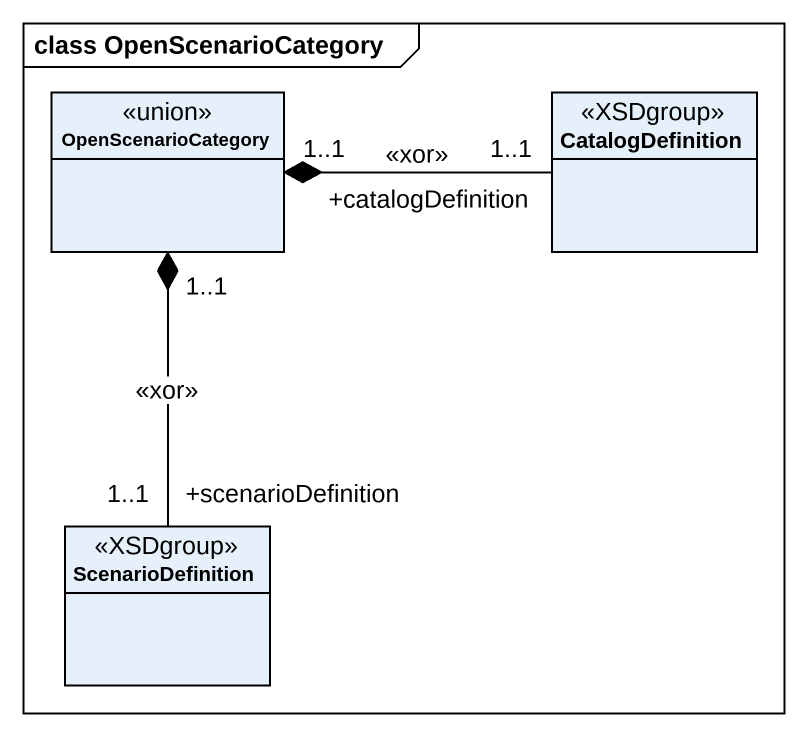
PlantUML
@startuml
mainframe class OpenScenarioCategory
hide circle
hide empty members
class OpenScenarioCategory <<union>>
class CatalogDefinition <<XSDgroup>>
class ScenarioDefinition <<XSDgroup>>
OpenScenarioCategory "1..1" *-right- "+catalogDefinition\n1..1" CatalogDefinition : <<xor>>
OpenScenarioCategory "1..1" *-- "+scenarioDefinition\n1..1" ScenarioDefinition : <<xor>>
@enduml
